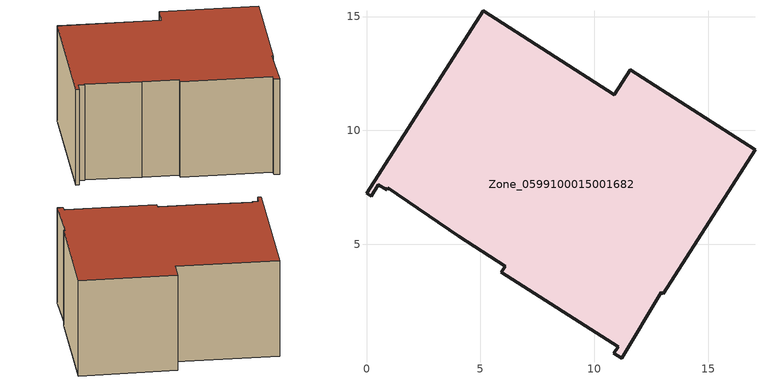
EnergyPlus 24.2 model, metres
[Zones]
Zone_0599100015001682
 floor ground (C_G): 0.2,7.12 0,7.25 5.12,15.25 10.88,11.57 11.57,12.66 17.05,9.15 13.02,2.84 12.93,2.9 11.19,0 10.86,0.22 11.04,0.5 5.92,3.77 6.1,4.05 4.05,5.36 0.94,7.5 0.88,7.39 0.52,7.62 z0.91
 wall outside (C_F): 11.57,12.66 10.88,11.57 5.12,15.25 0,7.25 0.2,7.12 0.52,7.62 0.88,7.39 0.94,7.5 4.05,5.36 6.1,4.05 5.92,3.77 11.04,0.5 10.86,0.22 11.19,0 12.93,2.9 13.02,2.84 17.05,9.15 11.57,12.66 z0.91:7.8
 roof outside (C_R): 11.19,0 12.93,2.9 13.02,2.84 17.05,9.15 11.57,12.66 10.88,11.57 5.12,15.25 0,7.25 0.2,7.12 0.52,7.62 0.88,7.39 0.94,7.5 4.05,5.36 6.1,4.05 5.92,3.77 11.04,0.5 10.86,0.22 z7.8
[BUILDING]
Pand.0599100015001682: North Axis=0; Terrain=City; Loads Convergence Tolerance Value=0.04; Temperature Convergence Tolerance Value=0.4; Solar Distribution=FullExterior; Maximum Number of Warmup Days=25; Minimum Number of Warmup Days=1
[Site:Location]
Rotterdam.The.Hague.AP_ZH_NLD Design_Conditions: Latitude=51.96; Longitude=4.45; Time Zone=1; Elevation=-4.5
[SITE:GROUNDTEMPERATURE:BUILDINGSURFACE]
18, 18, 18, 18, 18, 18, 18, 18, 18, 18, 18, 18
[MATERIAL] Thermal Absorptance=0.9; Solar Absorptance=0.7; Visible Absorptance=0.7
Name | Roughness | Thickness | Conductivity | Density | Specific Heat
G.D.1965-1974 | MediumSmooth | 0.15 | 0.882353 | 540 | 1210
F.D.1965-1974 | Rough | 0.3 | 0.697674 | 1920 | 840
R.D.1965-1974 | MediumRough | 0.2 | 0.232558 | 1500 | 1000
[CONSTRUCTION]
C_G: G.D.1965-1974
C_F: F.D.1965-1974
C_R: R.D.1965-1974
[ZONE]
Zone_0599100015001682: Type=1; Multiplier=1; Ceiling Height=Autocalculate; Volume=Autocalculate; Floor Area=autocalculate; Part of Total Floor Area=Yes
[ZONEINFILTRATION:DESIGNFLOWRATE]
Infil_Zone_0599100015001682: Zone or ZoneList or Space or SpaceList=Zone_0599100015001682; Schedule=AlwaysOn; Design Flow Rate Calculation Method=Flow/Area; Flow Rate per Floor Area=0.0042; Constant Term Coefficient=1; Temperature Term Coefficient=0; Velocity Term Coefficient=0; Velocity Squared Term Coefficient=0
[HVACTEMPLATE:ZONE:IDEALLOADSAIRSYSTEM]
Zone_0599100015001682: Maximum Heating Supply Air Temperature=50; Minimum Cooling Supply Air Temperature=13; Maximum Heating Supply Air Humidity Ratio=0.0156; Minimum Cooling Supply Air Humidity Ratio=0.0077; Heating Limit=NoLimit; Cooling Limit=NoLimit; Dehumidification Control Type=ConstantSensibleHeatRatio; Cooling Sensible Heat Ratio=0.7; Dehumidification Setpoint=60; Humidification Control Type=None; Humidification Setpoint=30; Outdoor Air Method=None; Outdoor Air Flow Rate per Person=0.00944; Outdoor Air Flow Rate per Zone Floor Area=0; Outdoor Air Flow Rate per Zone=0; Demand Controlled Ventilation Type=None; Outdoor Air Economizer Type=NoEconomizer; Heat Recovery Type=None; Sensible Heat Recovery Effectiveness=0.7; Latent Heat Recovery Effectiveness=0.65
[ZONECONTROL:THERMOSTAT]
ThermostatControl_Zone_0599100015001682: Zone or ZoneList=Zone_0599100015001682; Control Type Schedule=DualSetpointControlType; Control 1=Thermostat_Zone_0599100015001682; Temperature Difference Between Cutout And Setpoint=0
[THERMOSTATSETPOINT:DUALSETPOINT]
Thermostat_Zone_0599100015001682: Heating Setpoint Temperature Schedule=HeatingSetpoint_Zone_0599100015001682; Cooling Setpoint Temperature Schedule=CoolingSetpoint_Zone_0599100015001682
[SCHEDULE:COMPACT]
HeatingSetpoint_Zone_0599100015001682: Through: 12/31, For: AllDays, Until: 24:00, 21
CoolingSetpoint_Zone_0599100015001682: Through: 12/31, For: AllDays, Until: 24:00, 24
DualSetpointControlType: Through: 12/31, For: AllDays, Until: 24:00, 4
AlwaysOn: Through: 12/31, For: AllDays, Until: 24:00, 1
